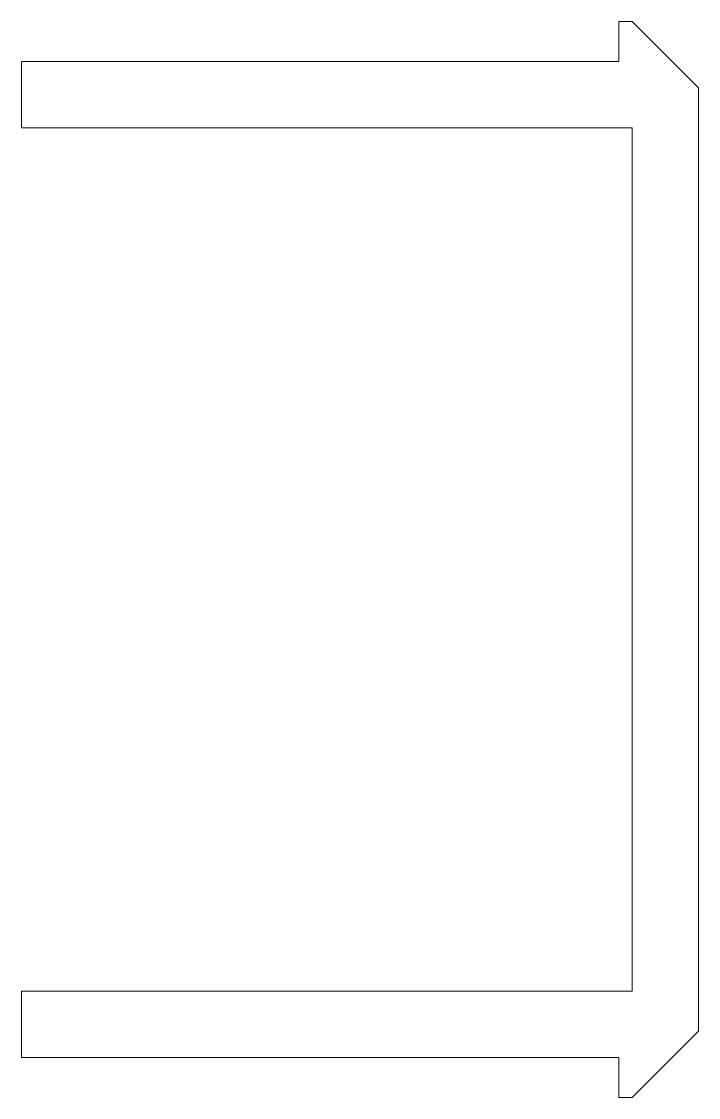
# Model space of a CAD drawing. Header units: millimetres. Extents: x 38.3 to 89.3, y -203.7 to -122.7.
import ezdxf

# ---------------------------------------------------------------- set-up
doc = ezdxf.new("R2010")
doc.units = ezdxf.units.MM

msp = doc.modelspace()

# ---------------------------------------------------------------- linework, layer by layer
at = {"color": 7, "linetype": 'Continuous', "lineweight": 15}
msp.add_lwpolyline([(38.277, -130.656), (38.277, -125.656), (83.277, -125.656), (83.277, -122.656), (84.277, -122.656), (89.277, -127.656), (89.277, -198.656), (84.277, -203.656), (83.277, -203.656), (83.277, -200.656), (38.277, -200.656), (38.277, -195.656), (84.277, -195.656), (84.277, -130.656)], close=True, dxfattribs=at)

doc.saveas('drawing.dxf')
